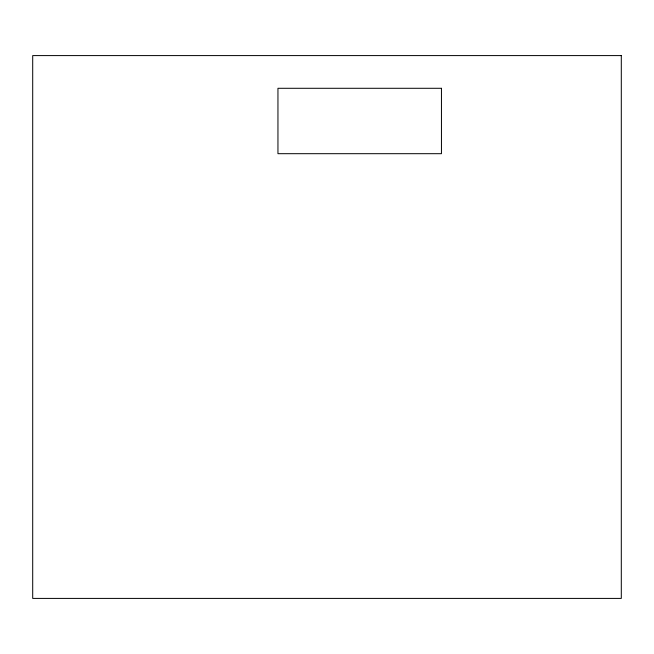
<?xml version="1.0" encoding="UTF-8"?>
<svg xmlns="http://www.w3.org/2000/svg" width="654" height="654" viewBox="0 0 654 654"><rect width="100%" height="100%" fill="white"/><g stroke="black" fill="none" stroke-linecap="round" stroke-linejoin="round"><path stroke-width="0.98" d="M621.3 55.59L32.7 55.59L32.7 598.41L621.3 598.41L621.3 55.59M441.45 88.29L277.95 88.29L277.95 153.69L441.45 153.69L441.45 88.29"/></g></svg>
